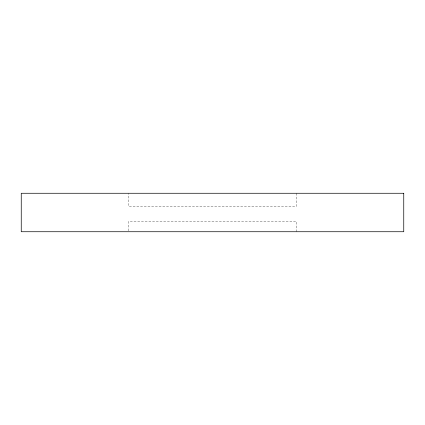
<?xml version="1.0" encoding="UTF-8"?>
<svg xmlns="http://www.w3.org/2000/svg" width="425" height="425" viewBox="0 0 425 425"><rect width="100%" height="100%" fill="white"/><g stroke="black" fill="none" stroke-linecap="round" stroke-linejoin="round"><path stroke-width="0.32" stroke-dasharray="2.12 1.59" d="M296.257 193.269L296.257 206.555L128.748 206.555L128.748 193.269M296.257 231.731L296.257 221.244L128.748 221.244L128.748 231.731"/><path stroke-width="0.64" d="M403.75 193.269L21.25 193.269L21.25 231.731L403.75 231.731L403.75 193.269"/></g></svg>
